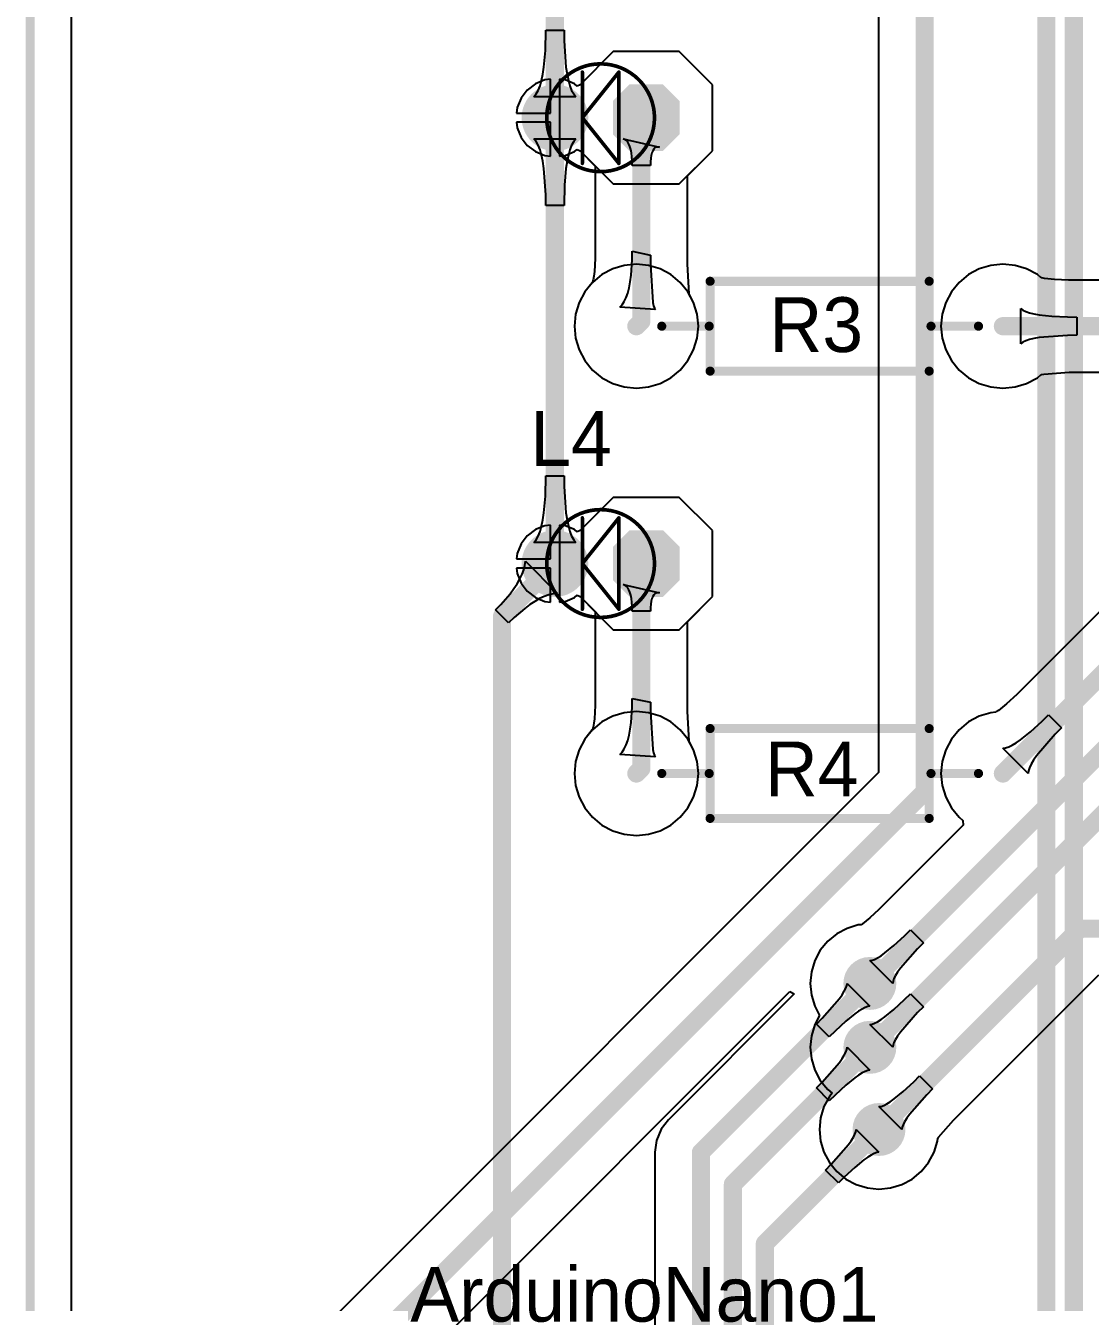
# Model space of a CAD drawing. Header units: millimetres. Extents: x 0 to 140, y 0 to 130.
# Drawn here: x -0.13 to 29.51, y 63.26 to 98.79 of the extents above; entities that cross this region are included whole.
import ezdxf

# ---------------------------------------------------------------- set-up
doc = ezdxf.new("R2010")
doc.units = ezdxf.units.MM
for name, color, linetype in [('BottomLayer', 5, 'Continuous'), ('BottomSolder', 6, 'Continuous'), ('KeepOutLayer', 6, 'Continuous'), ('MultiLayer', 9, 'Continuous'), ('PadHoleLayer', 156, 'Continuous'), ('TopLayer', 1, 'Continuous'), ('TopOverlay', 2, 'Continuous'), ('TopSolder', 216, 'Continuous'), ('ViaHoleLayer', 16, 'Continuous')]:
    doc.layers.add(name, color=color, linetype=linetype)

# ---------------------------------------------------------------- blocks, each defined once
blk = doc.blocks.new('_________1_4__54')
at = {"layer": 'BottomLayer'}
h = blk.add_hatch(color=5, dxfattribs=at)
edge = h.paths.add_edge_path()
edge.add_arc((-5.1, 0), 0.7, 0, 360)
h = blk.add_hatch(color=5, dxfattribs=at)
edge = h.paths.add_edge_path()
edge.add_arc((5.1, 0), 0.7, 0, 360)
at = {"layer": 'BottomSolder'}
h = blk.add_hatch(color=6, dxfattribs=at)
edge = h.paths.add_edge_path()
edge.add_arc((-5.1, 0), 0.802, 0, 360)
h = blk.add_hatch(color=6, dxfattribs=at)
edge = h.paths.add_edge_path()
edge.add_arc((5.1, 0), 0.802, 0, 360)
at = {"layer": 'MultiLayer'}
h = blk.add_hatch(color=9, dxfattribs=at)
edge = h.paths.add_edge_path()
edge.add_arc((-5.1, 0), 0.7, 0, 360)
h = blk.add_hatch(color=9, dxfattribs=at)
edge = h.paths.add_edge_path()
edge.add_arc((5.1, 0), 0.7, 0, 360)
at = {"layer": 'PadHoleLayer'}
h = blk.add_hatch(color=156, dxfattribs=at)
edge = h.paths.add_edge_path()
edge.add_arc((-5.1, 0), 0.3, 0, 360)
h = blk.add_hatch(color=156, dxfattribs=at)
edge = h.paths.add_edge_path()
edge.add_arc((5.1, 0), 0.3, 0, 360)
at = {"layer": 'TopLayer'}
h = blk.add_hatch(color=1, dxfattribs=at)
edge = h.paths.add_edge_path()
edge.add_arc((-5.1, 0), 0.7, 0, 360)
h = blk.add_hatch(color=1, dxfattribs=at)
edge = h.paths.add_edge_path()
edge.add_arc((5.1, 0), 0.7, 0, 360)
at = {"layer": 'TopSolder'}
h = blk.add_hatch(color=216, dxfattribs=at)
edge = h.paths.add_edge_path()
edge.add_arc((-5.1, 0), 0.802, 0, 360)
h = blk.add_hatch(color=216, dxfattribs=at)
edge = h.paths.add_edge_path()
edge.add_arc((5.1, 0), 0.802, 0, 360)
at = {"layer": 'TopOverlay', "const_width": 0.254}
for points in [[(-3.048, -1.25), (-3.048, 1.25)], [(-3.048, 1.25), (3.048, 1.25)], [(3.048, -1.25), (3.048, 1.25)], [(-4.394, 0), (-3.073, 0)], [(3.099, 0), (4.42, 0)], [(-3.048, -1.25), (3.048, -1.25)]]:
    blk.add_lwpolyline(points, dxfattribs=at)
at = {"layer": 'TopOverlay', "const_width": 0.127}
for points in [[(-3.111, 1.25, 1), (-2.985, 1.25, 1)], [(-3.111, 1.25, 1), (-2.985, 1.25, 1)], [(2.985, 1.25, 1), (3.111, 1.25, 1)], [(2.985, 1.25, 1), (3.111, 1.25, 1)], [(-4.458, 0, 1), (-4.331, 0, 1)], [(-3.137, 0, 1), (-3.01, 0, 1)], [(3.035, 0, 1), (3.162, 0, 1)], [(4.356, 0, 1), (4.483, 0, 1)], [(-3.111, -1.25, 1), (-2.985, -1.25, 1)], [(-3.111, -1.25, 1), (-2.985, -1.25, 1)], [(2.985, -1.25, 1), (3.111, -1.25, 1)], [(2.985, -1.25, 1), (3.111, -1.25, 1)]]:
    blk.add_lwpolyline(points, format="xyb", close=True, dxfattribs=at)
blk = doc.blocks.new('_________1_4__56')
at = {"layer": 'BottomLayer'}
h = blk.add_hatch(color=5, dxfattribs=at)
edge = h.paths.add_edge_path()
edge.add_arc((-5.1, 0), 0.7, 0, 360)
h = blk.add_hatch(color=5, dxfattribs=at)
edge = h.paths.add_edge_path()
edge.add_arc((5.1, 0), 0.7, 0, 360)
at = {"layer": 'BottomSolder'}
h = blk.add_hatch(color=6, dxfattribs=at)
edge = h.paths.add_edge_path()
edge.add_arc((-5.1, 0), 0.802, 0, 360)
h = blk.add_hatch(color=6, dxfattribs=at)
edge = h.paths.add_edge_path()
edge.add_arc((5.1, 0), 0.802, 0, 360)
at = {"layer": 'MultiLayer'}
h = blk.add_hatch(color=9, dxfattribs=at)
edge = h.paths.add_edge_path()
edge.add_arc((-5.1, 0), 0.7, 0, 360)
h = blk.add_hatch(color=9, dxfattribs=at)
edge = h.paths.add_edge_path()
edge.add_arc((5.1, 0), 0.7, 0, 360)
at = {"layer": 'PadHoleLayer'}
h = blk.add_hatch(color=156, dxfattribs=at)
edge = h.paths.add_edge_path()
edge.add_arc((-5.1, 0), 0.3, 0, 360)
h = blk.add_hatch(color=156, dxfattribs=at)
edge = h.paths.add_edge_path()
edge.add_arc((5.1, 0), 0.3, 0, 360)
at = {"layer": 'TopLayer'}
h = blk.add_hatch(color=1, dxfattribs=at)
edge = h.paths.add_edge_path()
edge.add_arc((-5.1, 0), 0.7, 0, 360)
h = blk.add_hatch(color=1, dxfattribs=at)
edge = h.paths.add_edge_path()
edge.add_arc((5.1, 0), 0.7, 0, 360)
at = {"layer": 'TopSolder'}
h = blk.add_hatch(color=216, dxfattribs=at)
edge = h.paths.add_edge_path()
edge.add_arc((-5.1, 0), 0.802, 0, 360)
h = blk.add_hatch(color=216, dxfattribs=at)
edge = h.paths.add_edge_path()
edge.add_arc((5.1, 0), 0.802, 0, 360)
at = {"layer": 'TopOverlay', "const_width": 0.254}
for points in [[(-3.048, 1.25), (3.048, 1.25)], [(-3.048, -1.25), (-3.048, 1.25)], [(3.048, -1.25), (3.048, 1.25)], [(-4.394, 0), (-3.073, 0)], [(3.099, 0), (4.42, 0)], [(-3.048, -1.25), (3.048, -1.25)]]:
    blk.add_lwpolyline(points, dxfattribs=at)
at = {"layer": 'TopOverlay', "const_width": 0.127}
for points in [[(-3.111, 1.25, 1), (-2.985, 1.25, 1)], [(-3.111, 1.25, 1), (-2.985, 1.25, 1)], [(2.985, 1.25, 1), (3.111, 1.25, 1)], [(2.985, 1.25, 1), (3.111, 1.25, 1)], [(-4.458, 0, 1), (-4.331, 0, 1)], [(-3.137, 0, 1), (-3.01, 0, 1)], [(3.035, 0, 1), (3.162, 0, 1)], [(4.356, 0, 1), (4.483, 0, 1)], [(-3.111, -1.25, 1), (-2.985, -1.25, 1)], [(-3.111, -1.25, 1), (-2.985, -1.25, 1)], [(2.985, -1.25, 1), (3.111, -1.25, 1)], [(2.985, -1.25, 1), (3.111, -1.25, 1)]]:
    blk.add_lwpolyline(points, format="xyb", close=True, dxfattribs=at)
blk = doc.blocks.new('LED_3MM_RED_61')
at = {"layer": 'BottomLayer'}
blk.add_hatch(color=5, dxfattribs=at).paths.add_polyline_path([(0.413, 0.826), (-0.413, 0.826), (-0.826, 0.413), (-0.826, -0.413), (-0.413, -0.826), (0.413, -0.826), (0.826, -0.413), (0.826, 0.413)])
h = blk.add_hatch(color=5, dxfattribs=at)
edge = h.paths.add_edge_path()
edge.add_arc((2.54, 0), 0.826, 0, 360)
at = {"layer": 'BottomSolder'}
blk.add_hatch(color=6, dxfattribs=at).paths.add_polyline_path([(0.464, 0.927), (-0.464, 0.927), (-0.927, 0.464), (-0.927, -0.464), (-0.464, -0.927), (0.464, -0.927), (0.927, -0.464), (0.927, 0.464)])
h = blk.add_hatch(color=6, dxfattribs=at)
edge = h.paths.add_edge_path()
edge.add_arc((2.54, 0), 0.927, 0, 360)
at = {"layer": 'MultiLayer'}
blk.add_hatch(color=9, dxfattribs=at).paths.add_polyline_path([(0.413, 0.826), (-0.413, 0.826), (-0.826, 0.413), (-0.826, -0.413), (-0.413, -0.826), (0.413, -0.826), (0.826, -0.413), (0.826, 0.413)])
h = blk.add_hatch(color=9, dxfattribs=at)
edge = h.paths.add_edge_path()
edge.add_arc((2.54, 0), 0.826, 0, 360)
at = {"layer": 'PadHoleLayer'}
h = blk.add_hatch(color=156, dxfattribs=at)
edge = h.paths.add_edge_path()
edge.add_arc((0, 0), 0.508, 0, 360)
h = blk.add_hatch(color=156, dxfattribs=at)
edge = h.paths.add_edge_path()
edge.add_arc((2.54, 0), 0.508, 0, 360)
at = {"layer": 'TopLayer'}
blk.add_hatch(color=1, dxfattribs=at).paths.add_polyline_path([(0.413, 0.826), (-0.413, 0.826), (-0.826, 0.413), (-0.826, -0.413), (-0.413, -0.826), (0.413, -0.826), (0.826, -0.413), (0.826, 0.413)])
h = blk.add_hatch(color=1, dxfattribs=at)
edge = h.paths.add_edge_path()
edge.add_arc((2.54, 0), 0.826, 0, 360)
at = {"layer": 'TopSolder'}
blk.add_hatch(color=216, dxfattribs=at).paths.add_polyline_path([(0.464, 0.927), (-0.464, 0.927), (-0.927, 0.464), (-0.927, -0.464), (-0.464, -0.927), (0.464, -0.927), (0.927, -0.464), (0.927, 0.464)])
h = blk.add_hatch(color=216, dxfattribs=at)
edge = h.paths.add_edge_path()
edge.add_arc((2.54, 0), 0.927, 0, 360)
at = {"layer": 'TopOverlay'}
for points, const_width in [([(2.77, 0, 1), (-0.23, 0, 1)], 0.102), ([(0.737, 1.27, 1), (0.787, 1.27, 1)], 0.0508), ([(0.737, 1.27, 1), (0.787, 1.27, 1)], 0.0508), ([(1.753, 1.27, 1), (1.803, 1.27, 1)], 0.0508), ([(-0.255, 0, 1), (-0.205, 0, 1)], 0.0508), ([(1.753, 0, 1), (1.803, 0, 1)], 0.0508), ([(1.753, 0, 1), (1.803, 0, 1)], 0.0508), ([(1.753, 0, 1), (1.803, 0, 1)], 0.0508), ([(1.753, 0, 1), (1.803, 0, 1)], 0.0508), ([(2.745, 0, 1), (2.795, 0, 1)], 0.0508), ([(0.737, -1.27, 1), (0.787, -1.27, 1)], 0.0508), ([(0.737, -1.27, 1), (0.787, -1.27, 1)], 0.0508), ([(1.753, -1.27, 1), (1.803, -1.27, 1)], 0.0508)]:
    blk.add_lwpolyline(points, format="xyb", close=True, dxfattribs=dict(at, const_width=const_width))
at = {"layer": 'TopOverlay', "const_width": 0.102}
for points in [[(1.778, 0), (0.762, 1.27)], [(0.762, 1.27), (0.762, -1.27)], [(1.778, 1.27), (1.778, 0)], [(1.778, 0), (0.762, -1.27)], [(1.778, 0), (1.778, -1.27)]]:
    blk.add_lwpolyline(points, dxfattribs=at)
blk = doc.blocks.new('LED_3MM_RED_66')
at = {"layer": 'BottomLayer'}
blk.add_hatch(color=5, dxfattribs=at).paths.add_polyline_path([(0.413, 0.826), (-0.413, 0.826), (-0.826, 0.413), (-0.826, -0.413), (-0.413, -0.826), (0.413, -0.826), (0.826, -0.413), (0.826, 0.413)])
h = blk.add_hatch(color=5, dxfattribs=at)
edge = h.paths.add_edge_path()
edge.add_arc((2.54, 0), 0.826, 0, 360)
at = {"layer": 'BottomSolder'}
blk.add_hatch(color=6, dxfattribs=at).paths.add_polyline_path([(0.464, 0.927), (-0.464, 0.927), (-0.927, 0.464), (-0.927, -0.464), (-0.464, -0.927), (0.464, -0.927), (0.927, -0.464), (0.927, 0.464)])
h = blk.add_hatch(color=6, dxfattribs=at)
edge = h.paths.add_edge_path()
edge.add_arc((2.54, 0), 0.927, 0, 360)
at = {"layer": 'MultiLayer'}
blk.add_hatch(color=9, dxfattribs=at).paths.add_polyline_path([(0.413, 0.826), (-0.413, 0.826), (-0.826, 0.413), (-0.826, -0.413), (-0.413, -0.826), (0.413, -0.826), (0.826, -0.413), (0.826, 0.413)])
h = blk.add_hatch(color=9, dxfattribs=at)
edge = h.paths.add_edge_path()
edge.add_arc((2.54, 0), 0.826, 0, 360)
at = {"layer": 'PadHoleLayer'}
h = blk.add_hatch(color=156, dxfattribs=at)
edge = h.paths.add_edge_path()
edge.add_arc((0, 0), 0.508, 0, 360)
h = blk.add_hatch(color=156, dxfattribs=at)
edge = h.paths.add_edge_path()
edge.add_arc((2.54, 0), 0.508, 0, 360)
at = {"layer": 'TopLayer'}
blk.add_hatch(color=1, dxfattribs=at).paths.add_polyline_path([(0.413, 0.826), (-0.413, 0.826), (-0.826, 0.413), (-0.826, -0.413), (-0.413, -0.826), (0.413, -0.826), (0.826, -0.413), (0.826, 0.413)])
h = blk.add_hatch(color=1, dxfattribs=at)
edge = h.paths.add_edge_path()
edge.add_arc((2.54, 0), 0.826, 0, 360)
at = {"layer": 'TopSolder'}
blk.add_hatch(color=216, dxfattribs=at).paths.add_polyline_path([(0.464, 0.927), (-0.464, 0.927), (-0.927, 0.464), (-0.927, -0.464), (-0.464, -0.927), (0.464, -0.927), (0.927, -0.464), (0.927, 0.464)])
h = blk.add_hatch(color=216, dxfattribs=at)
edge = h.paths.add_edge_path()
edge.add_arc((2.54, 0), 0.927, 0, 360)
at = {"layer": 'TopOverlay'}
for points, const_width in [([(2.77, 0, 1), (-0.23, 0, 1)], 0.102), ([(0.737, 1.27, 1), (0.787, 1.27, 1)], 0.0508), ([(0.737, 1.27, 1), (0.787, 1.27, 1)], 0.0508), ([(1.753, 1.27, 1), (1.803, 1.27, 1)], 0.0508), ([(-0.255, 0, 1), (-0.205, 0, 1)], 0.0508), ([(1.753, 0, 1), (1.803, 0, 1)], 0.0508), ([(1.753, 0, 1), (1.803, 0, 1)], 0.0508), ([(1.753, 0, 1), (1.803, 0, 1)], 0.0508), ([(1.753, 0, 1), (1.803, 0, 1)], 0.0508), ([(2.745, 0, 1), (2.795, 0, 1)], 0.0508), ([(0.737, -1.27, 1), (0.787, -1.27, 1)], 0.0508), ([(0.737, -1.27, 1), (0.787, -1.27, 1)], 0.0508), ([(1.753, -1.27, 1), (1.803, -1.27, 1)], 0.0508)]:
    blk.add_lwpolyline(points, format="xyb", close=True, dxfattribs=dict(at, const_width=const_width))
at = {"layer": 'TopOverlay', "const_width": 0.102}
for points in [[(0.762, 1.27), (0.762, -1.27)], [(1.778, 0), (0.762, 1.27)], [(1.778, 1.27), (1.778, 0)], [(1.778, 0), (0.762, -1.27)], [(1.778, 0), (1.778, -1.27)]]:
    blk.add_lwpolyline(points, dxfattribs=at)

msp = doc.modelspace()

# ---------------------------------------------------------------- hatches: boundary and pattern name
at = {"layer": 'BottomLayer'}
h = msp.add_hatch(color=5, dxfattribs=at)
edge = h.paths.add_edge_path()
edge.add_arc((23.368, 72.136), 0.635, 0, 360)
h = msp.add_hatch(color=5, dxfattribs=at)
edge = h.paths.add_edge_path()
edge.add_arc((23.368, 70.358), 0.635, 0, 360)
h = msp.add_hatch(color=5, dxfattribs=at)
edge = h.paths.add_edge_path()
edge.add_arc((23.622, 68.072), 0.635, 0, 360)
at = {"layer": 'BottomSolder'}
h = msp.add_hatch(color=6, dxfattribs=at)
edge = h.paths.add_edge_path()
edge.add_arc((23.368, 72.136), 0.737, 0, 360)
h = msp.add_hatch(color=6, dxfattribs=at)
edge = h.paths.add_edge_path()
edge.add_arc((23.368, 70.358), 0.737, 0, 360)
h = msp.add_hatch(color=6, dxfattribs=at)
edge = h.paths.add_edge_path()
edge.add_arc((23.622, 68.072), 0.737, 0, 360)
at = {"layer": 'TopLayer'}
h = msp.add_hatch(color=1, dxfattribs=at)
edge = h.paths.add_edge_path()
edge.add_arc((23.368, 72.136), 0.635, 0, 360)
h = msp.add_hatch(color=1, dxfattribs=at)
edge = h.paths.add_edge_path()
edge.add_arc((23.368, 70.358), 0.635, 0, 360)
h = msp.add_hatch(color=1, dxfattribs=at)
edge = h.paths.add_edge_path()
edge.add_arc((23.622, 68.072), 0.635, 0, 360)
at = {"layer": 'TopSolder'}
h = msp.add_hatch(color=216, dxfattribs=at)
edge = h.paths.add_edge_path()
edge.add_arc((23.368, 72.136), 0.737, 0, 360)
h = msp.add_hatch(color=216, dxfattribs=at)
edge = h.paths.add_edge_path()
edge.add_arc((23.368, 70.358), 0.737, 0, 360)
h = msp.add_hatch(color=216, dxfattribs=at)
edge = h.paths.add_edge_path()
edge.add_arc((23.622, 68.072), 0.737, 0, 360)
at = {"layer": 'ViaHoleLayer'}
h = msp.add_hatch(color=16, dxfattribs=at)
edge = h.paths.add_edge_path()
edge.add_arc((23.368, 72.136), 0.356, 0, 360)
h = msp.add_hatch(color=16, dxfattribs=at)
edge = h.paths.add_edge_path()
edge.add_arc((23.368, 70.358), 0.356, 0, 360)
h = msp.add_hatch(color=16, dxfattribs=at)
edge = h.paths.add_edge_path()
edge.add_arc((23.622, 68.072), 0.356, 0, 360)

# ---------------------------------------------------------------- linework, layer by layer
at = {"layer": 'BottomLayer'}
for p, q in [((1.153, 3.556), (1.153, 128.895)), ((14.338, 98.099), (14.351, 98.66)), ((14.351, 98.66), (14.859, 98.66)), ((14.859, 98.66), (14.862, 98.368)), ((14.298, 97.633), (14.338, 98.099)), ((14.862, 98.368), (14.912, 97.633)), ((16.224, 98.065), (15.304, 97.144)), ((18.066, 98.065), (16.224, 98.065)), ((18.986, 97.144), (18.066, 98.065)), ((14.232, 97.262), (14.268, 97.436)), ((14.268, 97.436), (14.298, 97.633)), ((14.912, 97.633), (14.942, 97.436)), ((14.942, 97.436), (14.978, 97.262)), ((14.061, 97.167), (13.835, 96.994)), ((14.323, 97.275), (14.061, 97.167)), ((14.14, 96.987), (14.189, 97.113)), ((14.189, 97.113), (14.232, 97.262)), ((14.478, 97.296), (14.323, 97.275)), ((14.478, 96.351), (14.478, 97.296)), ((14.887, 97.275), (14.732, 97.296)), ((14.732, 97.296), (14.732, 96.224)), ((15.149, 97.167), (14.887, 97.275)), ((14.978, 97.262), (15.021, 97.113)), ((15.021, 97.113), (15.07, 96.987)), ((15.227, 97.107), (15.149, 97.167)), ((15.304, 97.144), (15.227, 97.107)), ((18.986, 95.303), (18.986, 97.144)), ((13.662, 96.768), (13.553, 96.505)), ((13.835, 96.994), (13.662, 96.768)), ((14.021, 96.807), (14.084, 96.885)), ((15.189, 96.807), (14.021, 96.807)), ((14.084, 96.885), (14.14, 96.987)), ((15.07, 96.987), (15.126, 96.885)), ((15.126, 96.885), (15.189, 96.807)), ((13.553, 96.505), (13.533, 96.351)), ((13.533, 96.351), (14.478, 96.351)), ((14.478, 96.097), (13.533, 96.097)), ((13.533, 96.097), (13.553, 95.942)), ((13.553, 95.942), (13.662, 95.679)), ((14.478, 95.152), (14.478, 96.097)), ((14.732, 96.224), (14.732, 95.152)), ((13.662, 95.679), (13.835, 95.454)), ((14.084, 95.562), (14.021, 95.64)), ((14.021, 95.64), (15.189, 95.64)), ((15.189, 95.64), (15.126, 95.562)), ((16.55, 95.619), (16.502, 95.637)), ((16.502, 95.637), (17.516, 95.404)), ((16.593, 95.589), (16.55, 95.619)), ((16.631, 95.546), (16.593, 95.589)), ((13.835, 95.454), (14.061, 95.281)), ((14.061, 95.281), (14.323, 95.172)), ((14.14, 95.46), (14.084, 95.562)), ((14.189, 95.335), (14.14, 95.46)), ((14.232, 95.185), (14.189, 95.335)), ((14.887, 95.172), (15.149, 95.281)), ((15.021, 95.335), (14.978, 95.185)), ((15.07, 95.46), (15.021, 95.335)), ((15.126, 95.562), (15.07, 95.46)), ((15.149, 95.281), (15.227, 95.34)), ((15.227, 95.34), (15.304, 95.303)), ((15.304, 95.303), (15.727, 94.879)), ((16.663, 95.49), (16.631, 95.546)), ((16.691, 95.422), (16.663, 95.49)), ((16.714, 95.342), (16.691, 95.422)), ((16.731, 95.248), (16.714, 95.342)), ((16.751, 95.024), (16.731, 95.248)), ((17.303, 95.248), (17.285, 95.178)), ((17.326, 95.306), (17.303, 95.248)), ((17.353, 95.351), (17.326, 95.306)), ((17.386, 95.383), (17.353, 95.351)), ((17.425, 95.402), (17.386, 95.383)), ((17.468, 95.41), (17.425, 95.402)), ((17.516, 95.404), (17.468, 95.41)), ((18.289, 94.605), (18.986, 95.303)), ((14.268, 95.012), (14.232, 95.185)), ((14.298, 94.815), (14.268, 95.012)), ((14.323, 95.172), (14.478, 95.152)), ((14.732, 95.152), (14.887, 95.172)), ((14.942, 95.012), (14.912, 94.815)), ((14.978, 95.185), (14.942, 95.012)), ((15.727, 94.879), (15.727, 92.368)), ((16.754, 94.893), (16.751, 95.024)), ((17.262, 94.893), (16.754, 94.893)), ((17.265, 95.001), (17.262, 94.893)), ((17.272, 95.096), (17.265, 95.001)), ((17.285, 95.178), (17.272, 95.096)), ((14.348, 94.08), (14.298, 94.815)), ((14.912, 94.815), (14.872, 94.349)), ((18.289, 92.162), (18.289, 94.605)), ((14.872, 94.349), (14.859, 93.787)), ((14.351, 93.787), (14.348, 94.08)), ((14.859, 93.787), (14.351, 93.787)), ((16.751, 92.272), (16.754, 92.514)), ((16.754, 92.514), (17.262, 92.405)), ((17.262, 92.405), (17.263, 92.144)), ((15.726, 92.312), (15.702, 91.944)), ((15.727, 92.368), (15.726, 92.312)), ((16.723, 91.844), (16.751, 92.272)), ((17.263, 92.144), (17.329, 91.087)), ((18.342, 91.313), (18.289, 92.162)), ((26.735, 92.115), (26.411, 92.017)), ((27.071, 92.148), (26.735, 92.115)), ((27.407, 92.115), (27.071, 92.148)), ((27.731, 92.017), (27.407, 92.115)), ((15.667, 91.716), (15.648, 91.645)), ((15.686, 91.82), (15.667, 91.716)), ((15.702, 91.944), (15.686, 91.82)), ((16.699, 91.659), (16.723, 91.844)), ((26.113, 91.858), (25.852, 91.643)), ((26.411, 92.017), (26.113, 91.858)), ((28.029, 91.858), (27.731, 92.017)), ((28.136, 91.77), (28.029, 91.858)), ((28.149, 91.767), (28.136, 91.77)), ((28.224, 91.753), (28.149, 91.767)), ((28.508, 91.722), (28.224, 91.753)), ((28.898, 91.705), (28.508, 91.722)), ((28.899, 91.705), (28.898, 91.705)), ((61.766, 91.705), (28.899, 91.705)), ((15.437, 91.382), (15.278, 91.084)), ((15.645, 91.635), (15.437, 91.382)), ((15.648, 91.645), (15.645, 91.635)), ((16.584, 91.218), (16.629, 91.346)), ((16.629, 91.346), (16.668, 91.493)), ((16.668, 91.493), (16.699, 91.659)), ((25.637, 91.382), (25.478, 91.084)), ((25.852, 91.643), (25.637, 91.382)), ((15.278, 91.084), (15.18, 90.76)), ((16.408, 90.949), (16.474, 91.02)), ((16.474, 91.02), (16.533, 91.109)), ((16.533, 91.109), (16.584, 91.218)), ((17.329, 91.087), (17.349, 90.995)), ((17.349, 90.995), (17.373, 90.927)), ((18.464, 91.084), (18.342, 91.313)), ((18.562, 90.76), (18.464, 91.084)), ((25.478, 91.084), (25.38, 90.76)), ((15.18, 90.76), (15.147, 90.424)), ((17.399, 90.884), (16.408, 90.949)), ((17.373, 90.927), (17.399, 90.884)), ((18.595, 90.424), (18.562, 90.76)), ((25.38, 90.76), (25.347, 90.424)), ((27.566, 89.929), (27.566, 90.919)), ((27.566, 90.919), (27.625, 90.873)), ((27.625, 90.873), (27.705, 90.832)), ((27.705, 90.832), (27.807, 90.796)), ((27.807, 90.796), (27.931, 90.765)), ((27.931, 90.765), (28.076, 90.738)), ((28.076, 90.738), (28.43, 90.7)), ((28.43, 90.7), (28.871, 90.68)), ((28.871, 90.68), (29.123, 90.678)), ((29.123, 90.678), (29.123, 90.17)), ((15.147, 90.424), (15.18, 90.088)), ((18.562, 90.088), (18.595, 90.424)), ((25.347, 90.424), (25.38, 90.088)), ((15.18, 90.088), (15.278, 89.764)), ((18.464, 89.764), (18.562, 90.088)), ((25.38, 90.088), (25.478, 89.764)), ((27.625, 89.975), (27.566, 89.929)), ((27.705, 90.016), (27.625, 89.975)), ((27.807, 90.052), (27.705, 90.016)), ((27.931, 90.083), (27.807, 90.052)), ((28.076, 90.11), (27.931, 90.083)), ((28.871, 90.168), (28.076, 90.11)), ((29.123, 90.17), (28.871, 90.168)), ((15.278, 89.764), (15.437, 89.466)), ((18.305, 89.466), (18.464, 89.764)), ((25.478, 89.764), (25.637, 89.466)), ((15.437, 89.466), (15.652, 89.205)), ((15.652, 89.205), (15.913, 88.99)), ((17.829, 88.99), (18.09, 89.205)), ((18.09, 89.205), (18.305, 89.466)), ((25.637, 89.466), (25.852, 89.205)), ((25.852, 89.205), (26.113, 88.99)), ((15.913, 88.99), (16.211, 88.831)), ((16.211, 88.831), (16.535, 88.733)), ((17.207, 88.733), (17.531, 88.831)), ((17.531, 88.831), (17.829, 88.99)), ((26.113, 88.99), (26.411, 88.831)), ((26.411, 88.831), (26.735, 88.733)), ((27.407, 88.733), (27.731, 88.831)), ((27.731, 88.831), (28.029, 88.99)), ((28.029, 88.99), (28.136, 89.078)), ((28.136, 89.078), (28.149, 89.081)), ((28.149, 89.081), (28.206, 89.092)), ((28.206, 89.092), (28.911, 89.143)), ((28.911, 89.143), (61.953, 89.143)), ((16.535, 88.733), (16.871, 88.7)), ((16.871, 88.7), (17.207, 88.733)), ((26.735, 88.733), (27.071, 88.7)), ((27.071, 88.7), (27.407, 88.733)), ((33.785, 86.504), (27.458, 80.176)), ((14.338, 85.695), (14.351, 86.256)), ((14.351, 86.256), (14.859, 86.256)), ((14.859, 86.256), (14.862, 85.964)), ((14.298, 85.229), (14.338, 85.695)), ((14.862, 85.964), (14.912, 85.229)), ((16.224, 85.661), (15.304, 84.741)), ((18.066, 85.661), (16.224, 85.661)), ((18.986, 84.741), (18.066, 85.661)), ((14.232, 84.858), (14.268, 85.032)), ((14.268, 85.032), (14.298, 85.229)), ((14.912, 85.229), (14.942, 85.032)), ((14.942, 85.032), (14.978, 84.858)), ((13.835, 84.59), (13.662, 84.364)), ((14.061, 84.763), (13.835, 84.59)), ((14.323, 84.872), (14.061, 84.763)), ((14.084, 84.481), (14.14, 84.583)), ((14.14, 84.583), (14.189, 84.709)), ((14.189, 84.709), (14.232, 84.858)), ((14.478, 84.892), (14.323, 84.872)), ((14.478, 83.947), (14.478, 84.892)), ((14.887, 84.872), (14.732, 84.892)), ((14.732, 84.892), (14.732, 83.82)), ((15.149, 84.763), (14.887, 84.872)), ((14.978, 84.858), (15.021, 84.709)), ((15.021, 84.709), (15.07, 84.583)), ((15.07, 84.583), (15.126, 84.481)), ((15.227, 84.703), (15.149, 84.763)), ((15.304, 84.741), (15.227, 84.703)), ((18.986, 82.899), (18.986, 84.741)), ((13.662, 84.364), (13.553, 84.102)), ((14.021, 84.403), (14.084, 84.481)), ((15.189, 84.403), (14.021, 84.403)), ((15.126, 84.481), (15.189, 84.403)), ((13.553, 84.102), (13.533, 83.947)), ((13.533, 83.947), (14.478, 83.947)), ((13.766, 83.766), (13.782, 83.882)), ((13.782, 83.882), (14.667, 82.997)), ((14.478, 83.693), (13.533, 83.693)), ((13.533, 83.693), (13.553, 83.538)), ((13.553, 83.538), (13.662, 83.276)), ((13.629, 83.392), (13.689, 83.521)), ((13.689, 83.521), (13.735, 83.646)), ((13.735, 83.646), (13.766, 83.766)), ((14.478, 82.748), (14.478, 83.693)), ((14.732, 83.82), (14.732, 82.748)), ((13.463, 83.121), (13.553, 83.259)), ((13.553, 83.259), (13.629, 83.392)), ((13.662, 83.276), (13.835, 83.05)), ((16.55, 83.216), (16.502, 83.233)), ((16.502, 83.233), (17.516, 83.001)), ((16.593, 83.185), (16.55, 83.216)), ((16.631, 83.142), (16.593, 83.185)), ((13.102, 82.682), (13.358, 82.979)), ((13.358, 82.979), (13.463, 83.121)), ((13.835, 83.05), (14.061, 82.877)), ((14.177, 82.844), (14.044, 82.768)), ((14.061, 82.877), (14.323, 82.768)), ((14.306, 82.904), (14.177, 82.844)), ((14.431, 82.95), (14.306, 82.904)), ((14.551, 82.981), (14.431, 82.95)), ((14.667, 82.997), (14.551, 82.981)), ((14.887, 82.768), (15.149, 82.877)), ((15.149, 82.877), (15.227, 82.937)), ((15.227, 82.937), (15.304, 82.899)), ((15.304, 82.899), (15.727, 82.476)), ((16.663, 83.087), (16.631, 83.142)), ((16.691, 83.019), (16.663, 83.087)), ((16.714, 82.938), (16.691, 83.019)), ((16.731, 82.845), (16.714, 82.938)), ((16.751, 82.62), (16.731, 82.845)), ((17.303, 82.845), (17.285, 82.775)), ((17.326, 82.902), (17.303, 82.845)), ((17.353, 82.947), (17.326, 82.902)), ((17.386, 82.979), (17.353, 82.947)), ((17.425, 82.999), (17.386, 82.979)), ((17.468, 83.006), (17.425, 82.999)), ((17.516, 83.001), (17.468, 83.006)), ((18.289, 82.202), (18.986, 82.899)), ((12.952, 82.527), (13.102, 82.682)), ((13.312, 82.167), (12.952, 82.527)), ((13.764, 82.573), (13.467, 82.317)), ((13.906, 82.678), (13.764, 82.573)), ((14.044, 82.768), (13.906, 82.678)), ((14.323, 82.768), (14.478, 82.748)), ((14.732, 82.748), (14.887, 82.768)), ((15.727, 82.476), (15.727, 79.922)), ((16.754, 82.49), (16.751, 82.62)), ((17.262, 82.49), (16.754, 82.49)), ((17.265, 82.597), (17.262, 82.49)), ((17.272, 82.692), (17.265, 82.597)), ((17.285, 82.775), (17.272, 82.692)), ((13.467, 82.317), (13.312, 82.167)), ((18.289, 79.716), (18.289, 82.202)), ((16.751, 79.826), (16.754, 80.068)), ((16.754, 80.068), (17.262, 79.959)), ((17.262, 79.959), (17.263, 79.698)), ((27.457, 80.176), (27.17, 79.912)), ((27.458, 80.176), (27.457, 80.176)), ((15.726, 79.866), (15.702, 79.498)), ((15.727, 79.922), (15.726, 79.866)), ((16.723, 79.398), (16.751, 79.826)), ((17.263, 79.698), (17.329, 78.641)), ((18.342, 78.867), (18.289, 79.716)), ((26.735, 79.669), (26.411, 79.571)), ((26.872, 79.683), (26.735, 79.669)), ((26.884, 79.69), (26.872, 79.683)), ((26.946, 79.733), (26.884, 79.69)), ((27.17, 79.912), (26.946, 79.733)), ((28.162, 79.432), (28.343, 79.609)), ((28.343, 79.609), (28.702, 79.25)), ((15.667, 79.27), (15.648, 79.199)), ((15.686, 79.374), (15.667, 79.27)), ((15.702, 79.498), (15.686, 79.374)), ((16.699, 79.213), (16.723, 79.398)), ((26.113, 79.412), (25.852, 79.197)), ((26.411, 79.571), (26.113, 79.412)), ((27.837, 79.134), (28.162, 79.432)), ((28.702, 79.25), (28.525, 79.069)), ((15.437, 78.936), (15.278, 78.638)), ((15.645, 79.189), (15.437, 78.936)), ((15.648, 79.199), (15.645, 79.189)), ((16.584, 78.772), (16.629, 78.9)), ((16.629, 78.9), (16.668, 79.047)), ((16.668, 79.047), (16.699, 79.213)), ((25.637, 78.936), (25.478, 78.638)), ((25.852, 79.197), (25.637, 78.936)), ((27.438, 78.827), (27.559, 78.911)), ((27.559, 78.911), (27.837, 79.134)), ((28.525, 79.069), (28.004, 78.466)), ((15.278, 78.638), (15.18, 78.314)), ((16.408, 78.503), (16.474, 78.574)), ((16.474, 78.574), (16.533, 78.663)), ((16.533, 78.663), (16.584, 78.772)), ((17.329, 78.641), (17.349, 78.549)), ((17.349, 78.549), (17.373, 78.481)), ((18.464, 78.638), (18.342, 78.867)), ((18.562, 78.314), (18.464, 78.638)), ((25.478, 78.638), (25.38, 78.314)), ((27.071, 78.678), (27.145, 78.687)), ((27.771, 77.978), (27.071, 78.678)), ((27.145, 78.687), (27.231, 78.715)), ((27.231, 78.715), (27.328, 78.762)), ((27.328, 78.762), (27.438, 78.827)), ((15.18, 78.314), (15.147, 77.978)), ((17.399, 78.438), (16.408, 78.503)), ((17.373, 78.481), (17.399, 78.438)), ((18.595, 77.978), (18.562, 78.314)), ((25.38, 78.314), (25.347, 77.978)), ((27.855, 78.235), (27.808, 78.138)), ((27.92, 78.345), (27.855, 78.235)), ((28.004, 78.466), (27.92, 78.345)), ((15.147, 77.978), (15.18, 77.642)), ((18.562, 77.642), (18.595, 77.978)), ((25.347, 77.978), (25.38, 77.642)), ((27.78, 78.052), (27.771, 77.978)), ((27.808, 78.138), (27.78, 78.052)), ((15.18, 77.642), (15.278, 77.318)), ((18.464, 77.318), (18.562, 77.642)), ((25.38, 77.642), (25.478, 77.318)), ((15.278, 77.318), (15.437, 77.02)), ((18.305, 77.02), (18.464, 77.318)), ((25.478, 77.318), (25.637, 77.02)), ((15.437, 77.02), (15.652, 76.759)), ((15.652, 76.759), (15.913, 76.544)), ((17.829, 76.544), (18.09, 76.759)), ((18.09, 76.759), (18.305, 77.02)), ((25.637, 77.02), (25.852, 76.759)), ((25.852, 76.759), (25.958, 76.671)), ((15.913, 76.544), (16.211, 76.385)), ((17.531, 76.385), (17.829, 76.544)), ((25.965, 76.544), (23.618, 74.197)), ((25.958, 76.671), (25.965, 76.544)), ((16.211, 76.385), (16.535, 76.287)), ((16.535, 76.287), (16.871, 76.254)), ((16.871, 76.254), (17.207, 76.287)), ((17.207, 76.287), (17.531, 76.385)), ((23.363, 73.962), (23.164, 73.798)), ((23.618, 74.197), (23.363, 73.962)), ((22.733, 73.669), (22.446, 73.515)), ((23.044, 73.763), (22.733, 73.669)), ((23.127, 73.771), (23.044, 73.763)), ((23.164, 73.798), (23.127, 73.771)), ((24.333, 73.463), (24.498, 73.625)), ((24.498, 73.625), (24.857, 73.266)), ((22.195, 73.309), (21.989, 73.058)), ((22.446, 73.515), (22.195, 73.309)), ((24.038, 73.19), (24.333, 73.463)), ((24.857, 73.266), (24.695, 73.101)), ((21.989, 73.058), (21.835, 72.771)), ((23.501, 72.805), (23.585, 72.848)), ((23.585, 72.848), (23.681, 72.908)), ((23.681, 72.908), (23.788, 72.985)), ((23.788, 72.985), (24.038, 73.19)), ((24.695, 73.101), (24.217, 72.556)), ((21.835, 72.771), (21.741, 72.46)), ((23.368, 72.771), (23.429, 72.78)), ((24.003, 72.136), (23.368, 72.771)), ((23.429, 72.78), (23.501, 72.805)), ((24.217, 72.556), (24.14, 72.449)), ((21.741, 72.46), (21.709, 72.136)), ((21.709, 72.136), (21.741, 71.812)), ((24.012, 72.197), (24.003, 72.136)), ((24.037, 72.269), (24.012, 72.197)), ((24.08, 72.353), (24.037, 72.269)), ((24.14, 72.449), (24.08, 72.353)), ((25.695, 68.333), (29.741, 72.379)), ((21.741, 71.812), (21.835, 71.501)), ((24.333, 71.685), (24.498, 71.847)), ((24.498, 71.847), (24.857, 71.488)), ((21.835, 71.501), (21.971, 71.247)), ((24.038, 71.412), (24.333, 71.685)), ((24.857, 71.488), (24.695, 71.323)), ((21.971, 71.247), (21.835, 70.993)), ((23.501, 71.027), (23.585, 71.07)), ((23.585, 71.07), (23.681, 71.13)), ((23.681, 71.13), (23.788, 71.207)), ((23.788, 71.207), (24.038, 71.412)), ((24.695, 71.323), (24.217, 70.778)), ((21.835, 70.993), (21.741, 70.682)), ((23.368, 70.993), (23.429, 71.002)), ((24.003, 70.358), (23.368, 70.993)), ((23.429, 71.002), (23.501, 71.027)), ((24.217, 70.778), (24.14, 70.671)), ((21.741, 70.682), (21.709, 70.358)), ((21.709, 70.358), (21.741, 70.034)), ((24.012, 70.419), (24.003, 70.358)), ((24.037, 70.491), (24.012, 70.419)), ((24.08, 70.575), (24.037, 70.491)), ((24.14, 70.671), (24.08, 70.575)), ((21.741, 70.034), (21.835, 69.723)), ((21.835, 69.723), (21.989, 69.436)), ((21.989, 69.436), (22.195, 69.185)), ((24.292, 69.126), (24.587, 69.399)), ((24.587, 69.399), (24.752, 69.561)), ((24.752, 69.561), (25.111, 69.202)), ((22.243, 68.994), (22.089, 68.707)), ((22.195, 69.185), (22.317, 69.085)), ((22.317, 69.085), (22.243, 68.994)), ((24.042, 68.921), (24.292, 69.126)), ((24.949, 69.037), (24.471, 68.492)), ((25.111, 69.202), (24.949, 69.037)), ((22.089, 68.707), (21.995, 68.396)), ((23.622, 68.707), (23.683, 68.716)), ((24.257, 68.072), (23.622, 68.707)), ((23.683, 68.716), (23.755, 68.741)), ((23.755, 68.741), (23.839, 68.784)), ((23.839, 68.784), (23.935, 68.844)), ((23.935, 68.844), (24.042, 68.921)), ((21.995, 68.396), (21.963, 68.072)), ((24.334, 68.289), (24.291, 68.205)), ((24.394, 68.385), (24.334, 68.289)), ((24.471, 68.492), (24.394, 68.385)), ((25.274, 67.854), (25.695, 68.333)), ((21.963, 68.072), (21.995, 67.748)), ((24.266, 68.133), (24.257, 68.072)), ((24.291, 68.205), (24.266, 68.133)), ((21.995, 67.748), (22.089, 67.437)), ((25.155, 67.437), (25.249, 67.748)), ((25.249, 67.748), (25.257, 67.831)), ((25.257, 67.831), (25.274, 67.854)), ((22.089, 67.437), (22.243, 67.15)), ((25.001, 67.15), (25.155, 67.437)), ((22.243, 67.15), (22.449, 66.899)), ((22.449, 66.899), (22.7, 66.693)), ((24.544, 66.693), (24.795, 66.899)), ((24.795, 66.899), (25.001, 67.15)), ((22.7, 66.693), (22.987, 66.539)), ((22.987, 66.539), (23.298, 66.445)), ((23.298, 66.445), (23.622, 66.413)), ((23.622, 66.413), (23.946, 66.445)), ((23.946, 66.445), (24.257, 66.539)), ((24.257, 66.539), (24.544, 66.693))]:
    msp.add_line(p, q, dxfattribs=at)
at = {"layer": 'BottomLayer', "const_width": 0.508}
for points in [[(14.605, 96.224), (14.605, 108.627)], [(14.605, 83.82), (14.605, 96.224)], [(17.008, 96.087), (17.145, 96.224)], [(17.008, 90.561), (17.008, 96.087)], [(16.871, 90.424), (17.008, 90.561)], [(27.071, 90.424), (62.484, 90.424)], [(27.071, 77.978), (34.691, 85.598)], [(13.132, 82.347), (14.605, 83.82)], [(17.008, 83.683), (17.145, 83.82)], [(17.008, 78.115), (17.008, 83.683)], [(13.132, 51.867), (13.132, 82.347)], [(23.368, 72.136), (31.496, 80.264)], [(23.368, 70.358), (32.131, 79.121)], [(16.871, 77.978), (17.008, 78.115)], [(23.622, 68.072), (29.21, 73.66)], [(29.21, 73.66), (60.071, 73.66)]]:
    msp.add_lwpolyline(points, dxfattribs=at)
at = {"layer": 'BottomLayer', "const_width": 0.254}
for points in [[(14.478, 96.224, 1), (14.732, 96.224, 1)], [(14.478, 96.224, 1), (14.732, 96.224, 1)], [(16.881, 96.087, 1), (17.135, 96.087, 1)], [(16.881, 96.087, 1), (17.135, 96.087, 1)], [(17.018, 96.224, 1), (17.272, 96.224, 1)], [(16.744, 90.424, 1), (16.998, 90.424, 1)], [(16.881, 90.561, 1), (17.135, 90.561, 1)], [(16.881, 90.561, 1), (17.135, 90.561, 1)], [(26.944, 90.424, 1), (27.198, 90.424, 1)], [(14.478, 83.82, 1), (14.732, 83.82, 1)], [(14.478, 83.82, 1), (14.732, 83.82, 1)], [(16.881, 83.683, 1), (17.135, 83.683, 1)], [(16.881, 83.683, 1), (17.135, 83.683, 1)], [(17.018, 83.82, 1), (17.272, 83.82, 1)], [(13.005, 82.347, 1), (13.259, 82.347, 1)], [(13.005, 82.347, 1), (13.259, 82.347, 1)], [(16.744, 77.978, 1), (16.998, 77.978, 1)], [(16.881, 78.115, 1), (17.135, 78.115, 1)], [(16.881, 78.115, 1), (17.135, 78.115, 1)], [(26.944, 77.978, 1), (27.198, 77.978, 1)], [(29.083, 73.66, 1), (29.337, 73.66, 1)], [(29.083, 73.66, 1), (29.337, 73.66, 1)], [(23.241, 72.136, 1), (23.495, 72.136, 1)], [(23.241, 70.358, 1), (23.495, 70.358, 1)], [(23.495, 68.072, 1), (23.749, 68.072, 1)]]:
    msp.add_lwpolyline(points, format="xyb", close=True, dxfattribs=at)
at = {"layer": 'KeepOutLayer', "const_width": 0.254}
msp.add_lwpolyline([(0, 3.556), (0, 130.048)], dxfattribs=at)
at = {"layer": 'TopLayer'}
for p, q in [((1.153, 3.556), (1.153, 128.895)), ((23.611, 119.634), (23.611, 78.001)), ((16.224, 98.065), (15.304, 97.144)), ((18.066, 98.065), (16.224, 98.065)), ((18.986, 97.144), (18.066, 98.065)), ((14.061, 97.167), (13.835, 96.994)), ((14.323, 97.275), (14.061, 97.167)), ((14.478, 97.296), (14.323, 97.275)), ((14.478, 96.351), (14.478, 97.296)), ((14.887, 97.275), (14.732, 97.296)), ((14.732, 97.296), (14.732, 96.224)), ((15.149, 97.167), (14.887, 97.275)), ((15.227, 97.107), (15.149, 97.167)), ((15.304, 97.144), (15.227, 97.107)), ((18.986, 95.303), (18.986, 97.144)), ((13.662, 96.768), (13.553, 96.505)), ((13.835, 96.994), (13.662, 96.768)), ((13.553, 96.505), (13.533, 96.351)), ((13.533, 96.351), (14.478, 96.351)), ((14.478, 96.097), (13.533, 96.097)), ((13.533, 96.097), (13.553, 95.942)), ((13.553, 95.942), (13.662, 95.679)), ((14.478, 95.152), (14.478, 96.097)), ((14.732, 96.224), (14.732, 95.152)), ((13.662, 95.679), (13.835, 95.454)), ((13.835, 95.454), (14.061, 95.281)), ((14.061, 95.281), (14.323, 95.172)), ((14.887, 95.172), (15.149, 95.281)), ((15.149, 95.281), (15.227, 95.34)), ((15.227, 95.34), (15.304, 95.303)), ((15.304, 95.303), (16.224, 94.382)), ((18.066, 94.382), (18.986, 95.303)), ((14.323, 95.172), (14.478, 95.152)), ((14.732, 95.152), (14.887, 95.172)), ((16.224, 94.382), (18.066, 94.382)), ((16.535, 92.115), (16.211, 92.017)), ((16.871, 92.148), (16.535, 92.115)), ((17.207, 92.115), (16.871, 92.148)), ((17.531, 92.017), (17.207, 92.115)), ((15.913, 91.858), (15.652, 91.643)), ((16.211, 92.017), (15.913, 91.858)), ((17.829, 91.858), (17.531, 92.017)), ((18.09, 91.643), (17.829, 91.858)), ((15.437, 91.382), (15.278, 91.084)), ((15.652, 91.643), (15.437, 91.382)), ((18.305, 91.382), (18.09, 91.643)), ((18.464, 91.084), (18.305, 91.382)), ((15.278, 91.084), (15.18, 90.76)), ((18.562, 90.76), (18.464, 91.084)), ((15.18, 90.76), (15.147, 90.424)), ((18.595, 90.424), (18.562, 90.76)), ((15.147, 90.424), (15.18, 90.088)), ((18.562, 90.088), (18.595, 90.424)), ((15.18, 90.088), (15.278, 89.764)), ((18.464, 89.764), (18.562, 90.088)), ((15.278, 89.764), (15.437, 89.466)), ((18.305, 89.466), (18.464, 89.764)), ((15.437, 89.466), (15.652, 89.205)), ((15.652, 89.205), (15.913, 88.99)), ((17.829, 88.99), (18.09, 89.205)), ((18.09, 89.205), (18.305, 89.466)), ((15.913, 88.99), (16.211, 88.831)), ((16.211, 88.831), (16.535, 88.733)), ((17.207, 88.733), (17.531, 88.831)), ((17.531, 88.831), (17.829, 88.99)), ((16.535, 88.733), (16.871, 88.7)), ((16.871, 88.7), (17.207, 88.733)), ((16.224, 85.661), (15.304, 84.741)), ((18.066, 85.661), (16.224, 85.661)), ((18.986, 84.741), (18.066, 85.661)), ((13.835, 84.59), (13.662, 84.364)), ((14.061, 84.763), (13.835, 84.59)), ((14.323, 84.872), (14.061, 84.763)), ((14.478, 84.892), (14.323, 84.872)), ((14.478, 83.947), (14.478, 84.892)), ((14.887, 84.872), (14.732, 84.892)), ((14.732, 84.892), (14.732, 83.82)), ((15.149, 84.763), (14.887, 84.872)), ((15.227, 84.703), (15.149, 84.763)), ((15.304, 84.741), (15.227, 84.703)), ((18.986, 82.899), (18.986, 84.741)), ((13.662, 84.364), (13.553, 84.102)), ((13.553, 84.102), (13.533, 83.947)), ((13.533, 83.947), (14.478, 83.947)), ((14.478, 83.693), (13.533, 83.693)), ((13.533, 83.693), (13.553, 83.538)), ((13.553, 83.538), (13.662, 83.276)), ((14.478, 82.748), (14.478, 83.693)), ((14.732, 83.82), (14.732, 82.748)), ((13.662, 83.276), (13.835, 83.05)), ((13.835, 83.05), (14.061, 82.877)), ((14.061, 82.877), (14.323, 82.768)), ((14.887, 82.768), (15.149, 82.877)), ((15.149, 82.877), (15.227, 82.937)), ((15.227, 82.937), (15.304, 82.899)), ((15.304, 82.899), (16.224, 81.978)), ((18.066, 81.978), (18.986, 82.899)), ((14.323, 82.768), (14.478, 82.748)), ((14.732, 82.748), (14.887, 82.768)), ((16.224, 81.978), (18.066, 81.978)), ((16.535, 79.669), (16.211, 79.571)), ((16.871, 79.702), (16.535, 79.669)), ((17.207, 79.669), (16.871, 79.702)), ((17.531, 79.571), (17.207, 79.669)), ((15.913, 79.412), (15.652, 79.197)), ((16.211, 79.571), (15.913, 79.412)), ((17.829, 79.412), (17.531, 79.571)), ((18.09, 79.197), (17.829, 79.412)), ((15.437, 78.936), (15.278, 78.638)), ((15.652, 79.197), (15.437, 78.936)), ((18.305, 78.936), (18.09, 79.197)), ((18.464, 78.638), (18.305, 78.936)), ((15.278, 78.638), (15.18, 78.314)), ((18.562, 78.314), (18.464, 78.638)), ((15.18, 78.314), (15.147, 77.978)), ((18.595, 77.978), (18.562, 78.314)), ((23.611, 78.001), (8.576, 62.965)), ((15.147, 77.978), (15.18, 77.642)), ((18.562, 77.642), (18.595, 77.978)), ((15.18, 77.642), (15.278, 77.318)), ((18.464, 77.318), (18.562, 77.642)), ((15.278, 77.318), (15.437, 77.02)), ((18.305, 77.02), (18.464, 77.318)), ((15.437, 77.02), (15.652, 76.759)), ((15.652, 76.759), (15.913, 76.544)), ((17.829, 76.544), (18.09, 76.759)), ((18.09, 76.759), (18.305, 77.02)), ((15.913, 76.544), (16.211, 76.385)), ((17.531, 76.385), (17.829, 76.544)), ((16.211, 76.385), (16.535, 76.287)), ((16.535, 76.287), (16.871, 76.254)), ((16.871, 76.254), (17.207, 76.287)), ((17.207, 76.287), (17.531, 76.385)), ((22.724, 72.075), (22.733, 72.136)), ((22.733, 72.136), (23.368, 71.501)), ((10.806, 61.572), (21.143, 71.909)), ((21.262, 71.842), (17.763, 68.343)), ((21.143, 71.909), (21.263, 71.85)), ((21.263, 71.85), (21.262, 71.842)), ((22.519, 71.716), (22.596, 71.823)), ((22.596, 71.823), (22.656, 71.919)), ((22.656, 71.919), (22.699, 72.003)), ((22.699, 72.003), (22.724, 72.075)), ((22.041, 71.171), (22.519, 71.716)), ((23.151, 71.424), (23.055, 71.364)), ((23.235, 71.467), (23.151, 71.424)), ((23.307, 71.492), (23.235, 71.467)), ((23.368, 71.501), (23.307, 71.492)), ((21.879, 71.006), (22.041, 71.171)), ((22.698, 71.082), (22.403, 70.809)), ((22.948, 71.287), (22.698, 71.082)), ((23.055, 71.364), (22.948, 71.287)), ((22.238, 70.647), (21.879, 71.006)), ((22.403, 70.809), (22.238, 70.647)), ((22.724, 70.297), (22.733, 70.358)), ((22.733, 70.358), (23.368, 69.723)), ((22.519, 69.938), (22.596, 70.045)), ((22.596, 70.045), (22.656, 70.141)), ((22.656, 70.141), (22.699, 70.225)), ((22.699, 70.225), (22.724, 70.297)), ((22.041, 69.393), (22.519, 69.938)), ((23.151, 69.646), (23.055, 69.586)), ((23.235, 69.689), (23.151, 69.646)), ((23.307, 69.714), (23.235, 69.689)), ((23.368, 69.723), (23.307, 69.714)), ((21.879, 69.228), (22.041, 69.393)), ((22.698, 69.304), (22.403, 69.031)), ((22.948, 69.509), (22.698, 69.304)), ((23.055, 69.586), (22.948, 69.509)), ((22.238, 68.869), (21.879, 69.228)), ((22.403, 69.031), (22.238, 68.869)), ((17.763, 68.343), (17.56, 68.077)), ((17.56, 68.077), (17.432, 67.769)), ((22.91, 67.855), (22.953, 67.939)), ((22.953, 67.939), (22.978, 68.011)), ((22.978, 68.011), (22.987, 68.072)), ((22.987, 68.072), (23.622, 67.437)), ((17.432, 67.769), (17.388, 67.437)), ((22.295, 67.107), (22.773, 67.652)), ((22.773, 67.652), (22.85, 67.759)), ((22.85, 67.759), (22.91, 67.855)), ((17.388, 67.437), (17.388, 48.09)), ((23.202, 67.223), (22.952, 67.018)), ((23.309, 67.3), (23.202, 67.223)), ((23.405, 67.36), (23.309, 67.3)), ((23.489, 67.403), (23.405, 67.36)), ((23.561, 67.428), (23.489, 67.403)), ((23.622, 67.437), (23.561, 67.428)), ((22.133, 66.942), (22.295, 67.107)), ((22.492, 66.583), (22.133, 66.942)), ((22.952, 67.018), (22.657, 66.745)), ((22.657, 66.745), (22.492, 66.583))]:
    msp.add_line(p, q, dxfattribs=at)
at = {"layer": 'TopLayer', "const_width": 0.508}
for points in [[(28.279, 44.281), (28.279, 121.943)], [(29.041, 42.503), (29.041, 121.37)], [(24.892, 77.47), (24.892, 119.634)], [(9.481, 62.059), (24.892, 77.47)], [(18.669, 67.437), (23.368, 72.136)], [(19.558, 66.548), (23.368, 70.358)], [(20.447, 64.897), (23.622, 68.072)], [(18.669, 47.56), (18.669, 67.437)], [(19.558, 47.371), (19.558, 66.548)], [(20.447, 47.182), (20.447, 64.897)]]:
    msp.add_lwpolyline(points, dxfattribs=at)
at = {"layer": 'TopLayer', "const_width": 0.254}
for points in [[(24.765, 77.47, 1), (25.019, 77.47, 1)], [(24.765, 77.47, 1), (25.019, 77.47, 1)], [(23.241, 72.136, 1), (23.495, 72.136, 1)], [(23.241, 70.358, 1), (23.495, 70.358, 1)], [(23.495, 68.072, 1), (23.749, 68.072, 1)], [(18.542, 67.437, 1), (18.796, 67.437, 1)], [(18.542, 67.437, 1), (18.796, 67.437, 1)], [(19.431, 66.548, 1), (19.685, 66.548, 1)], [(19.431, 66.548, 1), (19.685, 66.548, 1)], [(20.32, 64.897, 1), (20.574, 64.897, 1)], [(20.32, 64.897, 1), (20.574, 64.897, 1)]]:
    msp.add_lwpolyline(points, format="xyb", close=True, dxfattribs=at)

# ---------------------------------------------------------------- block references
for name, p, rotation in [('LED_3MM_RED_66', (17.145, 96.224), 180), ('_________1_4__54', (21.971, 90.424), 360), ('LED_3MM_RED_61', (17.145, 83.82), 180), ('_________1_4__56', (21.971, 77.978), 360)]:
    msp.add_blockref(name, p, dxfattribs=dict(rotation=rotation))

# ---------------------------------------------------------------- texts
at = {"layer": 'TopOverlay'}
for s, p in [('R3', (20.574, 89.705)), ('L4', (13.919, 86.538)), ('R4', (20.447, 77.343)), ('ArduinoNano1', (10.579, 62.725))]:
    msp.add_text(s, height=1.524, dxfattribs=at).set_placement(p)

doc.saveas('drawing.dxf')
